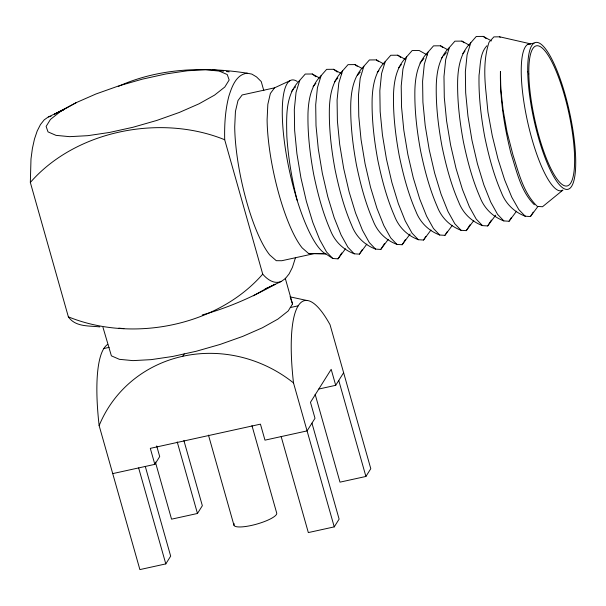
<?xml version="1.0" encoding="UTF-8"?>
<svg xmlns="http://www.w3.org/2000/svg" width="606" height="606" viewBox="0 0 606 606"><rect width="100%" height="100%" fill="white"/><g stroke="black" fill="none" stroke-linecap="round" stroke-linejoin="round"><path stroke-width="0.91" d="M295.501 257.648L292.41 267.375L289.138 273.829L285.381 278.571L281.229 281.479L265.057 289.138L275.041 284.29C252.073 297.296 227.704 307.886 202.252 314.953M319.604 78.045L312.257 73.993L305.265 74.053L299.758 80.325L296.046 92.4L294.319 109.474L294.637 130.388L296.917 153.727L300.947 177.922L306.378 201.336L312.802 222.387L319.695 239.65L326.543 251.967L332.815 258.504L338.027 258.838L345.473 248.801M341.799 73.796L333.633 69.296L326.642 69.349L321.135 75.629L317.423 87.703L315.696 104.777L316.014 125.684L318.301 149.031L322.324 173.225L327.763 196.639L334.179 217.69L341.08 234.954L347.927 247.263L354.199 253.808L359.403 254.141L366.857 244.104M362.365 68.652L355.01 64.592L348.026 64.653L342.519 70.932L338.807 83.007L337.08 100.073L337.398 120.988L339.678 144.334L343.7 168.529L349.139 191.943L355.555 212.986L362.456 230.25L369.304 242.567L375.576 249.104L380.78 249.437L388.234 239.4M383.742 63.948L376.394 59.896L369.402 59.956L363.895 66.228L360.184 78.31L358.457 95.377L358.775 116.291L361.055 139.63L365.085 163.832L370.524 187.239L376.94 208.29L383.833 225.553L390.681 237.87L396.953 244.407L402.164 244.741L410.148 233.984M405.126 59.252L397.771 55.199L390.787 55.26L385.272 61.532L381.56 73.606L379.841 90.68L380.159 111.595L382.439 134.933L386.461 159.128L391.9 182.542L398.316 203.593L405.217 220.857L412.065 233.174L418.337 239.711L423.541 240.044L430.995 230.007M427.321 55.002L419.155 50.503L412.163 50.556L406.656 56.835L402.945 68.91L401.217 85.984L401.536 106.891L403.816 130.237L407.846 154.432L413.277 177.846L419.693 198.897L426.594 216.16L433.442 228.47L439.714 235.014L444.918 235.348L452.371 225.303M447.879 49.859L440.532 45.798L433.54 45.859L428.033 52.131L424.321 64.213L422.594 81.28L422.912 102.194L425.192 125.54L429.222 149.735L434.661 173.149L441.077 194.193L447.97 211.456L454.826 223.773L461.09 230.31L466.302 230.644L473.756 220.607M469.264 45.155L461.908 41.102L454.924 41.163L449.417 47.435L445.698 59.517L443.978 76.583L444.296 97.498L446.577 120.836L450.599 145.031L456.038 168.445L462.454 189.496L469.355 206.76L476.202 219.077L482.474 225.614L487.678 225.947L495.663 215.191M491.458 40.913L483.293 36.405L476.301 36.458L470.794 42.738L467.082 54.813L465.355 71.887L465.673 92.794L467.953 116.14L471.983 140.334L477.422 163.749L483.838 184.8L490.731 202.063L497.579 214.372L503.851 220.917L509.063 221.251L516.509 211.214M299.758 80.325C284.971 94.968 286.517 117.17 286.827 136.305C288.267 157.878 291.842 179.255 297.129 200.215M321.135 75.629C311.143 85.431 308.53 99.316 308.007 112.761C307.515 133.471 309.961 154.091 313.703 174.43C317.65 193.397 322.581 212.229 330.315 230.038C334.557 241.203 343.034 249.581 354.199 253.808M342.519 70.932C332.52 80.734 329.906 94.612 329.391 108.065C328.891 128.775 331.338 149.394 335.088 169.725C339.027 188.693 343.958 207.532 351.692 225.341C355.934 236.507 364.411 244.885 375.576 249.104M385.272 61.532C375.281 71.334 372.667 85.219 372.145 98.664C371.652 119.374 374.099 139.994 377.841 160.332C381.788 179.3 386.719 198.132 394.453 215.941C398.695 227.106 407.171 235.484 418.337 239.711M406.656 56.835C396.657 66.637 394.044 80.522 393.529 93.968C393.036 114.678 395.483 135.297 399.225 155.636C403.164 174.604 408.096 193.435 415.83 211.244C420.079 222.41 428.556 230.788 439.714 235.014M428.033 52.131C418.042 61.933 415.428 75.818 414.905 89.271C414.413 109.981 416.86 130.601 420.602 150.932C424.548 169.9 429.48 188.739 437.214 206.548C441.456 217.713 449.932 226.091 461.09 230.31M449.417 47.435C439.418 57.237 436.805 71.122 436.29 84.567C435.79 105.277 438.236 125.896 441.979 146.235C445.925 165.203 450.856 184.035 458.59 201.851C462.832 213.017 471.309 221.395 482.474 225.614M470.794 42.738C460.802 52.54 458.181 66.425 457.666 79.871C457.174 100.581 459.621 121.2 463.363 141.539C467.309 160.507 472.233 179.338 479.967 197.147C484.217 208.312 492.693 216.69 503.851 220.917M486.921 45.753C479.641 53.442 480.543 65.372 479.043 75.174C478.551 95.884 480.997 116.504 484.739 136.835C488.686 155.81 493.617 174.642 501.351 192.45C505.593 203.593 514.039 211.979 525.182 216.19L525.319 216.145M285.237 278.184L292.531 303.954L288.191 310.976L277.912 319.097L262.39 327.778L242.68 336.413L220.137 344.42L196.291 351.245L172.763 356.442L151.167 359.638L132.964 360.623L119.397 359.328L111.39 355.843L102.959 327.293M182.739 356.275L184.224 353.912M112.724 473.612L154.833 464.355L159.704 456.598L156.689 445.933M107.754 344.367A128.184 31.012 77.6 0 0 99.142 425.624L139.888 569.595L165.802 563.898L170.672 556.141L145.304 466.499M155.409 462.12L171.551 519.168L197.465 513.479L202.343 505.715L183.891 440.524M318.726 389.052L335.709 385.318L343.625 372.713M281.169 436.593L308.333 532.576L334.247 526.879L339.118 519.122L311.954 423.139M315.143 394.317L339.996 482.149L365.91 476.46L370.789 468.696L330.043 324.725A128.184 31.012 77.6 0 0 293.501 382.909A128.184 120.776 32.1 0 0 99.142 425.624M338.027 258.838L341.746 252.952M359.403 254.141L362.199 249.725M380.78 249.437L384.507 243.559M402.164 244.741L405.422 239.59M423.541 240.044L425.874 236.363M444.918 235.348L447.251 231.666M466.302 230.644L470.029 224.765M487.678 225.947L491.405 220.061M509.063 221.251L511.388 217.569M525.281 216.221L530.439 216.547L533.235 212.138M363.895 66.228C353.904 76.03 351.283 89.915 350.768 103.368C350.276 124.071 352.722 144.69 356.464 165.029C360.411 183.997 365.335 202.828 373.076 220.645C377.318 231.81 385.795 240.188 396.953 244.407M530.439 216.547L537.893 206.51M290.145 80.598L274.548 87.84L270.374 93.453L267.837 104.323L267.102 119.73A85.454 20.672 77.6 0 0 302.167 247.884L308.666 253.573L325.627 253.785L332.815 258.504M291.706 91.188L293.387 89.302M294.508 88.044L295.63 86.779M313.082 86.491L315.885 83.34M334.459 81.795L337.822 78.015M357.525 75.205L360.328 72.053M377.22 72.394L378.901 70.508M398.596 67.698L401.407 64.547M419.981 63.001L423.905 58.593M441.357 58.297L442.478 57.04M443.6 55.782L446.402 52.631M462.742 53.601L464.984 51.078M99.816 326.907C88.908 325.596 75.492 327.195 68.364 316.84L30.338 182.459C76.008 130.063 161.166 113.883 224.697 139.744L262.724 274.124C267.125 279.381 274.117 284.479 281.229 281.479M262.724 274.124C217.046 326.52 131.888 342.701 68.364 316.84M76.265 102.619L60.744 111.292L50.457 119.42L46.117 126.442L48.018 131.881L56.017 135.365L69.584 136.661L87.787 135.676L109.391 132.472L132.919 127.283L156.765 120.45L179.308 112.451L199.01 103.815L214.532 95.134L224.818 87.014L229.159 79.992L227.258 74.553L219.258 71.069L205.692 69.773L187.489 70.758L165.885 73.955L142.357 79.151L118.511 85.976L95.968 93.983L76.265 102.619L54.555 114.11L63.713 109.671L48.374 116.92L44.215 119.836L40.458 124.571L37.186 131.032L34.474 139.047L32.398 148.432L30.989 158.969L30.338 182.459M253.331 295.781L268.041 287.562M118.306 86.461L119.92 85.658C159.855 68.099 204.593 66.546 247.18 73.197L251.823 74.106L256.55 76.917L261.239 81.56L263.807 90.642M48.374 116.92L51.04 116.314M247.18 73.197C235.992 74.53 231.757 87.082 228.833 96.331C225.167 110.481 224.349 125.184 224.697 139.744M274.548 87.84L242.158 94.96L237.984 100.566L235.439 111.443L234.711 126.843A85.454 20.672 77.6 0 0 269.776 255.005L276.275 260.686L281.805 260.724L314.196 253.611L325.983 253.816M527.538 44.526L534.022 43.102M103.831 348.533L109.095 347.382M290.304 307.553L298.19 305.825M530.53 43.844L499.738 36.814L493.875 36.89L489.027 42.284C483.702 58.403 484.255 75.992 486.05 92.718L487.944 112.057L492.277 135.789L497.988 158.954L504.662 179.921L511.782 197.208L518.797 209.593L525.182 216.19M308.666 253.573L312.355 253.596M118.821 328.141L123.904 328.626M212.388 69.788L223.561 71.167M226.356 71.516L229.151 71.856M306.75 300.447L289.971 296.834M483.293 36.405L486.217 38.64M461.908 41.102L464.105 42.776M440.532 45.798L442.728 47.48M397.771 55.199L400.702 57.434M376.394 59.896L378.591 61.57M355.01 64.592L357.207 66.274M333.633 69.296L337.292 72.091M312.257 73.993L315.915 76.788M534.363 204.76C520.599 191.155 516.721 170.998 510.926 153.235C504.283 126.51 499.882 99.058 500.435 71.463L500.814 89.173L503.132 110.103L507.04 132.01L512.949 154.871C518.751 172.771 523.266 192.935 537.34 206.404L542.499 206.744L562.936 190.087A75.197 18.195 77.6 0 1 527.538 121.518A75.197 18.195 77.6 0 1 530.629 43.791M499.738 36.814L500.109 37.428M290.638 298.516L292.531 303.954M338.754 380.47L365.91 476.46M335.709 385.318L331.179 369.327L310.477 402.293L314.999 418.291L307.083 430.896L264.974 440.153L260.444 424.155L150.311 448.357L154.833 464.355M293.501 382.909L334.247 526.879M251.967 425.647L276.7 513.047A22.217 5.151 -15.8 0 1 254.156 524.796A22.217 5.151 -15.8 0 1 234.28 523.773M208.464 435.116L233.969 525.25M177.225 441.941L197.465 513.479M138.638 467.915L165.802 563.898M325.627 253.785A89.302 21.604 77.6 0 1 286.07 153.113A89.302 21.604 77.6 0 1 297.228 81.462M528.833 73.932A71.75 17.362 77.6 0 0 564.027 185.58A71.75 17.362 77.6 0 0 562.292 88.135A71.75 17.362 77.6 0 0 528.833 73.932M527.735 71.917A75.197 18.195 77.6 0 0 564.618 188.928A75.197 18.195 77.6 0 0 562.8 86.802A75.197 18.195 77.6 0 0 527.735 71.917"/></g></svg>
